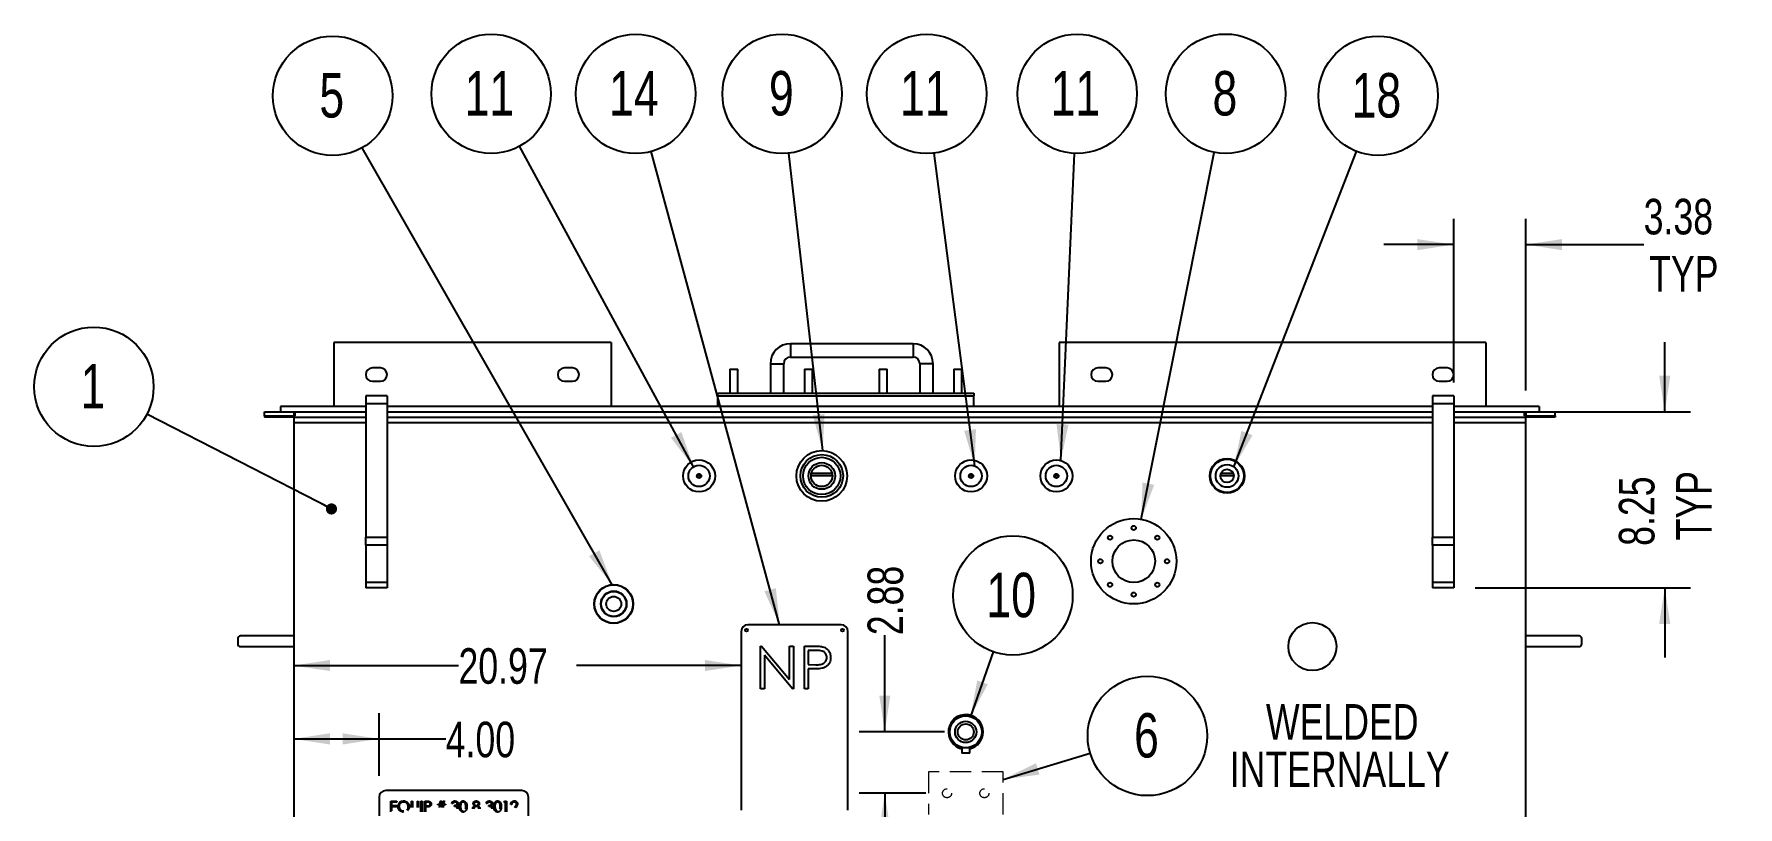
# Model space of a CAD drawing. Header units: inches. Extents: x 1 to 529, y 1 to 374.
# Drawn here: x 133 to 260.8, y 153.6 to 211.5 of the extents above; entities that cross this region are included whole.
import ezdxf

# ---------------------------------------------------------------- set-up
doc = ezdxf.new("R2010")
doc.units = ezdxf.units.IN
doc.header["$LTSCALE"] = 32
doc.header["$MEASUREMENT"] = 0
doc.linetypes.add('HIDDEN', pattern=[0.075, 0.05, -0.025])
doc.layers.add('FORMAT', color=7, linetype='Continuous')
doc.styles.add('SLDTEXTSTYLE0', font='TXT', dxfattribs={"width": 0.75})
doc.dimstyles.new('SLDDIMSTYLE0', dxfattribs={"dimtxt": 2.71875, "dimasz": 2.71875, "dimexe": 0, "dimexo": 0.0625, "dimgap": 0.679688, "dimtad": 0, "dimlfac": 0.625, "dimrnd": 1e-09, "dimzin": 4, "dimdsep": 46, "dimtxsty": 'SLDTEXTSTYLE0', "dimsah": 1, "dimcen": 0.09, "dimadec": 0, "dimazin": 1, "dimtfac": 1, "dimtofl": 0, "dimtmove": 0, "dimatfit": 3, "dimfxl": 0, "dimfrac": 2, "dimtolj": 1, "dimtzin": 12, "dimarcsym": 0})
doc.dimstyles.new('SLDDIMSTYLE1', dxfattribs={"dimtxt": 2.71875, "dimasz": 2.71875, "dimexe": 0, "dimexo": 0.0625, "dimgap": 0.679688, "dimtad": 0, "dimlfac": 0.625, "dimrnd": 1e-09, "dimzin": 12, "dimdsep": 46, "dimtxsty": 'SLDTEXTSTYLE0', "dimsah": 1, "dimcen": 0.09, "dimadec": 0, "dimazin": 3, "dimtfac": 1, "dimtofl": 0, "dimtmove": 0, "dimatfit": 3, "dimfxl": 0, "dimfrac": 2, "dimtolj": 1, "dimtzin": 12, "dimarcsym": 0})
doc.dimstyles.new('SLDDIMSTYLE3', dxfattribs={"dimtxt": 2.71875, "dimasz": 2.71875, "dimexe": 0, "dimexo": 0.0625, "dimgap": 0.679688, "dimtad": 0, "dimlfac": 0.625, "dimrnd": 1e-09, "dimzin": 12, "dimdsep": 46, "dimtxsty": 'SLDTEXTSTYLE0', "dimsah": 1, "dimcen": 0.09, "dimadec": 0, "dimazin": 3, "dimtfac": 1, "dimtmove": 0, "dimatfit": 0, "dimfxl": 0, "dimfrac": 2, "dimtolj": 1, "dimtzin": 12, "dimarcsym": 0})
doc.dimstyles.new('SLDDIMSTYLE5', dxfattribs={"dimtxt": 0.18, "dimasz": 2.71875, "dimexe": 0, "dimexo": 0.0625, "dimgap": 0, "dimtad": 0, "dimtih": 1, "dimtoh": 1, "dimdec": 0, "dimrnd": 1e-09, "dimzin": 0, "dimdsep": 46, "dimtxsty": 'Standard', "dimsah": 1, "dimcen": 0.09, "dimadec": 0, "dimazin": 0, "dimtfac": 2.71875, "dimtdec": 0, "dimtofl": 0, "dimtmove": 0, "dimatfit": 3, "dimfxl": 0, "dimfrac": 2, "dimtolj": 1, "dimtzin": 0, "dimarcsym": 0})
doc.dimstyles.new('SLDDIMSTYLE6', dxfattribs={"dimtxt": 0.18, "dimasz": 0.836538, "dimexe": 0, "dimexo": 0.0625, "dimgap": 0, "dimtad": 0, "dimtih": 1, "dimtoh": 1, "dimdec": 0, "dimrnd": 1e-09, "dimzin": 0, "dimdsep": 46, "dimtxsty": 'Standard', "dimblk1": 'DOT', "dimblk2": 'DOT', "dimsah": 1, "dimcen": 0.09, "dimadec": 0, "dimazin": 0, "dimtfac": 0.836538, "dimtdec": 0, "dimtofl": 0, "dimtmove": 0, "dimatfit": 3, "dimldrblk": 'DOT', "dimfxl": 0, "dimfrac": 2, "dimtolj": 1, "dimtzin": 0, "dimarcsym": 0})

# ---------------------------------------------------------------- blocks, each defined once
blk = doc.blocks.new('Drawing View39')
at = {"color": 7, "linetype": 'Continuous', "lineweight": 25}
for p, q in [((-9.5, 3.78), (-30.3, 3.78)), ((-30.3, 3.78), (-30.3, -1.02)), ((-9.5, 3.78), (-9.5, -1.02)), ((13.15, 3.7), (3.95, 3.7)), ((3.95, 3.7), (3.95, 2.7)), ((3.95, 2.7), (13.15, 2.7)), ((13.15, 3.7), (13.15, 2.7)), ((56.1, 3.78), (24.1, 3.78)), ((24.1, 3.78), (24.1, -1.02)), ((56.1, 3.78), (56.1, -1.02)), ((-26.8, 1.88), (-27.4, 1.88)), ((-12.4, 1.88), (-13, 1.88)), ((-0.6, 1.78), (-0.6, 0)), ((-0.6, 1.78), (0, 1.78)), ((0, 0), (0, 1.78)), ((2.45, 2.2), (2.45, 0)), ((2.45, 2.2), (3.45, 2.2)), ((3.45, 0), (3.45, 2.2)), ((5, 1.78), (5, 0)), ((5, 1.78), (5.6, 1.78)), ((5.6, 0), (5.6, 1.78)), ((10.6, 1.78), (10.6, 0)), ((10.6, 1.78), (11.2, 1.78)), ((11.2, 0), (11.2, 1.78)), ((13.65, 2.2), (13.65, 0)), ((14.65, 2.2), (13.65, 2.2)), ((14.65, 0), (14.65, 2.2)), ((16.2, 1.78), (16.2, 0)), ((16.2, 1.78), (16.8, 1.78)), ((16.8, 0), (16.8, 1.78)), ((27.6, 1.88), (27, 1.88)), ((53.2, 1.88), (52.6, 1.88)), ((-27.4, 0.88), (-26.8, 0.88)), ((-13, 0.88), (-12.4, 0.88)), ((-1.48, -0.22), (-1.48, 0)), ((-1.48, 0), (17.72, 0)), ((17.72, 0), (17.72, -0.22)), ((27, 0.88), (27.6, 0.88)), ((52.6, 0.88), (53.2, 0.88)), ((-27.9, -1.02), (-34.3, -1.02)), ((-34.3, -1.02), (-34.3, -1.42)), ((-26.3, -0.22), (-27.9, -0.22)), ((-27.9, -0.22), (-27.9, -0.82)), ((-26.3, -0.82), (-27.9, -0.82)), ((-27.9, -0.82), (-27.9, -10.82)), ((-26.3, -0.22), (-26.3, -0.82)), ((-26.3, -0.82), (-26.3, -10.82)), ((52.1, -1.02), (-26.3, -1.02)), ((-1.5, -0.22), (-1.48, -0.22)), ((-1.5, -1.02), (-1.5, -0.22)), ((-1.48, -0.22), (17.72, -0.22)), ((17.7, -1.02), (17.7, -0.22)), ((53.7, -0.22), (52.1, -0.22)), ((52.1, -0.22), (52.1, -0.82)), ((53.7, -0.82), (52.1, -0.82)), ((52.1, -0.82), (52.1, -10.82)), ((53.7, -0.22), (53.7, -0.82)), ((53.7, -0.82), (53.7, -10.82)), ((60.1, -1.02), (53.7, -1.02)), ((60.1, -1.02), (60.1, -1.42)), ((-35.5, -1.72), (-35.5, -1.42)), ((-35.5, -1.42), (-33.2, -1.42)), ((-35.5, -1.72), (-33.2, -1.72)), ((-35.5, -1.72), (-35.5, -1.82)), ((-33.3, -1.82), (-35.5, -1.82)), ((-33.3, -1.42), (-33.3, -1.82)), ((-33.3, -1.42), (-27.9, -1.42)), ((-33.3, -1.82), (-27.9, -1.82)), ((-33.3, -1.82), (-33.3, -2.22)), ((-33.3, -2.22), (-33.3, -106.22)), ((-33.3, -2.22), (-27.9, -2.22)), ((-33.2, -1.72), (-33.2, -1.42)), ((-26.3, -1.42), (52.1, -1.42)), ((-26.3, -1.82), (52.1, -1.82)), ((-26.3, -2.22), (52.1, -2.22)), ((53.7, -1.42), (59.1, -1.42)), ((53.7, -1.82), (59.1, -1.82)), ((53.7, -2.22), (59.1, -2.22)), ((59, -1.72), (59, -1.42)), ((59, -1.42), (61.3, -1.42)), ((59, -1.72), (61.3, -1.72)), ((59.1, -1.42), (59.1, -1.82)), ((61.3, -1.82), (59.1, -1.82)), ((59.1, -2.22), (59.1, -1.82)), ((59.1, -106.22), (59.1, -2.22)), ((61.3, -1.72), (61.3, -1.42)), ((61.3, -1.72), (61.3, -1.82)), ((-2.74, -6.22), (-3.06, -6.22)), ((7.1, -6.22), (5.5, -6.22)), ((5.53, -6.02), (7.07, -6.02)), ((17.66, -6.22), (17.34, -6.22)), ((24.06, -6.22), (23.74, -6.22)), ((37.2, -6.22), (36.2, -6.22)), ((36.24, -6.02), (37.16, -6.02)), ((-27.9, -10.82), (-26.3, -10.82)), ((-27.9, -11.42), (-27.9, -10.82)), ((-26.3, -11.42), (-27.9, -11.42)), ((-27.9, -11.42), (-27.9, -14.22)), ((-26.3, -10.82), (-26.3, -11.42)), ((-26.3, -11.42), (-26.3, -14.22)), ((52.1, -10.82), (53.7, -10.82)), ((52.1, -11.42), (52.1, -10.82)), ((53.7, -11.42), (52.1, -11.42)), ((52.1, -11.42), (52.1, -14.22)), ((53.7, -10.82), (53.7, -11.42)), ((53.7, -11.42), (53.7, -14.22)), ((-26.3, -14.22), (-27.9, -14.22)), ((-27.9, -14.22), (-27.9, -14.62)), ((-26.3, -14.62), (-27.9, -14.62)), ((-26.3, -14.22), (-26.3, -14.62)), ((53.7, -14.22), (52.1, -14.22)), ((52.1, -14.22), (52.1, -14.62)), ((53.7, -14.62), (52.1, -14.62)), ((53.7, -14.22), (53.7, -14.62)), ((0.26, -17.88), (0.26, -31.28)), ((7.76, -17.38), (0.76, -17.38)), ((8.26, -31.28), (8.26, -17.88)), ((-37.5, -18.42), (-37.5, -18.82)), ((-33.3, -18.22), (-37.3, -18.22)), ((-37.3, -19.02), (-33.3, -19.02)), ((1.72, -22.18), (1.72, -18.98)), ((1.72, -18.98), (1.78, -18.98)), ((1.78, -18.98), (3.89, -21.5)), ((3.89, -18.98), (4.18, -18.98)), ((3.89, -21.5), (3.89, -18.98)), ((4.18, -18.98), (4.18, -22.18)), ((5, -22.18), (5, -18.98)), ((5, -18.98), (5.63, -18.98)), ((63.1, -18.22), (59.1, -18.22)), ((59.1, -19.02), (63.1, -19.02)), ((63.3, -18.82), (63.3, -18.42)), ((4.11, -22.18), (2, -19.67)), ((2, -19.67), (2, -22.18)), ((5.87, -19.31), (5.29, -19.31)), ((5.29, -19.31), (5.29, -20.37)), ((5.29, -20.37), (5.85, -20.38)), ((5.51, -20.7), (5.29, -20.7)), ((5.29, -20.7), (5.29, -22.18)), ((2, -22.18), (1.72, -22.18)), ((4.18, -22.18), (4.11, -22.18)), ((5.29, -22.18), (5, -22.18)), ((16.8, -26.62), (16.8, -27.02)), ((17.1, -26.62), (16.8, -26.62)), ((17.4, -26.62), (17.1, -26.62)), ((17.4, -27.02), (17.4, -26.62)), ((17.1, -27.02), (16.8, -27.02)), ((17.4, -27.02), (17.1, -27.02)), ((-26.9, -30.32), (-26.9, -31.72)), ((-16.2, -29.82), (-26.4, -29.82)), ((-26.03, -31.42), (-26.03, -30.62)), ((-26.03, -30.62), (-25.58, -30.62)), ((-25.58, -30.62), (-25.58, -30.7)), ((-24.47, -30.62), (-24.4, -30.62)), ((-24.47, -31.1), (-24.47, -30.62)), ((-24.4, -30.62), (-24.4, -31.09)), ((-24.03, -30.62), (-23.96, -30.62)), ((-24.03, -31.09), (-24.03, -30.62)), ((-23.96, -30.62), (-23.96, -31.1)), ((-23.76, -31.42), (-23.76, -30.62)), ((-23.76, -30.62), (-23.68, -30.62)), ((-23.68, -30.62), (-23.68, -31.42)), ((-23.48, -30.62), (-23.32, -30.62)), ((-23.48, -31.42), (-23.48, -30.62)), ((-22.34, -30.85), (-22.3, -30.59)), ((-22.3, -30.59), (-22.24, -30.59)), ((-22.24, -30.59), (-22.28, -30.85)), ((-22.11, -30.85), (-22.07, -30.59)), ((-22.07, -30.59), (-22.01, -30.59)), ((-22.01, -30.59), (-22.05, -30.85)), ((-17.54, -30.7), (-17.49, -30.62)), ((-17.49, -30.62), (-17.35, -30.62)), ((-17.35, -30.62), (-17.35, -31.42)), ((-15.7, -31.72), (-15.7, -30.32)), ((-25.96, -30.7), (-25.96, -30.94)), ((-25.58, -30.7), (-25.96, -30.7)), ((-25.96, -30.94), (-25.58, -30.94)), ((-25.58, -31.03), (-25.96, -31.03)), ((-25.96, -31.03), (-25.96, -31.33)), ((-25.58, -30.94), (-25.58, -31.03)), ((-23.26, -30.7), (-23.41, -30.7)), ((-23.41, -30.7), (-23.41, -30.96)), ((-23.41, -30.96), (-23.27, -30.97)), ((-23.41, -31.05), (-23.41, -31.42)), ((-23.35, -31.05), (-23.41, -31.05)), ((-22.49, -30.9), (-22.49, -30.85)), ((-22.49, -30.85), (-22.34, -30.85)), ((-22.35, -30.9), (-22.49, -30.9)), ((-22.37, -31.09), (-22.35, -30.9)), ((-22.28, -30.9), (-22.31, -31.09)), ((-22.28, -30.85), (-22.11, -30.85)), ((-22.12, -30.9), (-22.28, -30.9)), ((-22.15, -31.09), (-22.12, -30.9)), ((-22.06, -30.9), (-22.09, -31.09)), ((-21.92, -30.9), (-22.06, -30.9)), ((-22.05, -30.85), (-21.92, -30.85)), ((-21.92, -30.85), (-21.92, -30.9)), ((-21.38, -30.8), (-21.45, -30.8)), ((-21.25, -31.02), (-21.25, -30.93)), ((-18.79, -30.8), (-18.86, -30.8)), ((-18.67, -31.02), (-18.67, -30.93)), ((-17.42, -30.7), (-17.54, -30.7)), ((-17.42, -31.42), (-17.42, -30.7)), ((-16.95, -30.86), (-17.02, -30.86))]:
    blk.add_line(p, q, dxfattribs=at)
at = {"color": 7, "linetype": 'HIDDEN', "lineweight": 18}
for p, q in [((19.9, -28.42), (14.3, -28.42)), ((14.3, -28.42), (14.3, -31.62)), ((19.9, -28.42), (14.3, -28.42)), ((14.3, -28.42), (14.3, -31.62)), ((19.9, -31.62), (19.9, -28.42)), ((19.9, -31.62), (19.9, -28.42))]:
    blk.add_line(p, q, dxfattribs=at)
at = {"color": 7, "linetype": 'Continuous', "lineweight": 25}
for centre, radius in [((-2.9, -6.22), 1.2), ((6.3, -6.22), 1.9), ((6.3, -6.22), 1.6), ((6.3, -6.22), 1.4), ((17.5, -6.22), 1.2), ((23.9, -6.22), 1.2), ((36.7, -6.22), 1.3), ((36.7, -6.22), 1.25), ((-2.9, -6.22), 0.8), ((-2.9, -6.22), 0.161), ((6.3, -6.22), 1), ((6.3, -6.22), 0.8), ((17.5, -6.22), 0.8), ((17.5, -6.22), 0.161), ((23.9, -6.22), 0.8), ((23.9, -6.22), 0.161), ((36.7, -6.22), 0.85), ((36.7, -6.22), 0.5), ((29.7, -12.62), 3.2), ((29.7, -10.12), 0.161), ((27.93, -10.85), 0.161), ((29.7, -12.62), 1.6), ((31.47, -10.85), 0.161), ((27.2, -12.62), 0.161), ((32.2, -12.62), 0.161), ((-9.3, -15.82), 1.46), ((-9.3, -15.82), 1.44), ((-9.3, -15.82), 0.969), ((-9.3, -15.82), 0.94), ((-9.3, -15.82), 0.56), ((27.93, -14.38), 0.161), ((29.7, -15.12), 0.161), ((31.47, -14.38), 0.161), ((0.66, -17.78), 0.1), ((7.86, -17.78), 0.1), ((43.1, -19.02), 1.8), ((17.1, -25.42), 1.2), ((17.1, -25.42), 0.8), ((17.1, -25.42), 0.6)]:
    blk.add_circle(centre, radius, dxfattribs=at)
at = {"color": 7, "linetype": 'HIDDEN', "lineweight": 18}
for centre in [(15.7, -30.02), (15.7, -30.02), (18.5, -30.02), (18.5, -30.02)]:
    blk.add_circle(centre, 0.338, dxfattribs=at)
at = {"color": 7, "linetype": 'Continuous', "lineweight": 25}
for centre, radius, start, end in [((3.95, 2.2), 1.5, 90, 180), ((3.95, 2.2), 0.5, 90, 180), ((13.15, 2.2), 1.5, 0, 90), ((13.15, 2.2), 0.5, 0, 90), ((-27.4, 1.38), 0.5, 90, 270), ((-26.8, 1.38), 0.5, 270, 90), ((-13, 1.38), 0.5, 90, 270), ((-12.4, 1.38), 0.5, 270, 90), ((27, 1.38), 0.5, 90, 270), ((27.6, 1.38), 0.5, 270, 90), ((52.6, 1.38), 0.5, 90, 270), ((53.2, 1.38), 0.5, 270, 90), ((0.76, -17.88), 0.5, 90, 180), ((7.76, -17.88), 0.5, 0, 90), ((-37.3, -18.42), 0.2, 90, 180), ((-37.3, -18.82), 0.2, 180, 270), ((63.1, -18.42), 0.2, 0, 90), ((63.1, -18.82), 0.2, 270, 0), ((17.1, -25.42), 1.3, 0, 256.6993), ((17.1, -25.42), 1.3, 283.3007, 0), ((-26.4, -30.32), 0.5, 90, 180), ((-16.2, -30.32), 0.5, 0, 90)]:
    blk.add_arc(centre, radius, start, end, dxfattribs=at)
for points, knots in [([(5.63, -18.98), (5.76, -18.98), (5.95, -18.98), (6.2, -19), (6.3, -19.02), (6.35, -19.03)], [0, 0, 0, 0, 0.560076, 0.780105, 1, 1, 1, 1]), ([(6.35, -19.03), (6.42, -19.05), (6.55, -19.09), (6.72, -19.21), (6.86, -19.38), (6.95, -19.59), (6.96, -19.76), (6.97, -19.84)], [0, 0, 0, 0, 0.186763, 0.373446, 0.560181, 0.779909, 1, 1, 1, 1]), ([(5.85, -20.38), (5.91, -20.38), (6.03, -20.38), (6.22, -20.36), (6.39, -20.31), (6.52, -20.22), (6.61, -20.11), (6.67, -19.98), (6.68, -19.89), (6.68, -19.84)], [0, 0, 0, 0, 0.166925, 0.333806, 0.500185, 0.625077, 0.750072, 0.875017, 1, 1, 1, 1]), ([(6.68, -19.84), (6.68, -19.79), (6.67, -19.7), (6.61, -19.57), (6.53, -19.46), (6.4, -19.37), (6.24, -19.33), (6.05, -19.31), (5.93, -19.31), (5.87, -19.31)], [0, 0, 0, 0, 0.124973, 0.24991, 0.374915, 0.499814, 0.666188, 0.833071, 1, 1, 1, 1]), ([(6.97, -19.84), (6.96, -19.91), (6.96, -20.05), (6.89, -20.25), (6.76, -20.43), (6.57, -20.58), (6.41, -20.62), (6.33, -20.65)], [0, 0, 0, 0, 0.18692, 0.373598, 0.560185, 0.779889, 1, 1, 1, 1]), ([(6.33, -20.65), (6.25, -20.66), (6.1, -20.69), (5.83, -20.7), (5.63, -20.7), (5.51, -20.7)], [0, 0, 0, 0, 0.279862, 0.559919, 1, 1, 1, 1]), ([(-25.48, -31.02), (-25.47, -30.96), (-25.46, -30.83), (-25.35, -30.69), (-25.21, -30.61), (-25.11, -30.6), (-25.06, -30.59)], [0, 0, 0, 0, 0.279683, 0.559262, 0.779599, 1, 1, 1, 1]), ([(-25.06, -30.59), (-25.02, -30.6), (-24.94, -30.6), (-24.82, -30.66), (-24.72, -30.75), (-24.65, -30.87), (-24.64, -30.97), (-24.64, -31.02)], [0, 0, 0, 0, 0.1868624, 0.3735295, 0.5603806, 0.780078, 1, 1, 1, 1]), ([(-23.32, -30.62), (-23.29, -30.62), (-23.23, -30.61), (-23.17, -30.62), (-23.14, -30.63)], [0, 0, 0, 0, 0.560314, 1, 1, 1, 1]), ([(-23.14, -30.63), (-23.12, -30.64), (-23.07, -30.65), (-23.02, -30.71), (-22.99, -30.77), (-22.99, -30.81), (-22.99, -30.83)], [0, 0, 0, 0, 0.279705, 0.559381, 0.779509, 1, 1, 1, 1]), ([(-21.45, -30.8), (-21.44, -30.77), (-21.42, -30.71), (-21.36, -30.64), (-21.29, -30.6), (-21.24, -30.6), (-21.21, -30.59)], [0, 0, 0, 0, 0.280288, 0.55968, 0.779747, 1, 1, 1, 1]), ([(-21.21, -30.59), (-21.18, -30.6), (-21.11, -30.61), (-21.04, -30.66), (-20.99, -30.73), (-20.98, -30.78), (-20.98, -30.8)], [0, 0, 0, 0, 0.280085, 0.5598683, 0.7800992, 1, 1, 1, 1]), ([(-20.86, -31.02), (-20.86, -30.97), (-20.86, -30.88), (-20.83, -30.76), (-20.78, -30.68), (-20.73, -30.63), (-20.67, -30.6), (-20.62, -30.6), (-20.6, -30.59)], [0, 0, 0, 0, 0.250526, 0.500164, 0.625273, 0.750198, 0.875111, 1, 1, 1, 1]), ([(-20.6, -30.59), (-20.57, -30.6), (-20.53, -30.6), (-20.44, -30.64), (-20.36, -30.74), (-20.32, -30.87), (-20.32, -30.97), (-20.32, -31.02)], [0, 0, 0, 0, 0.125169, 0.250336, 0.498865, 0.749016, 1, 1, 1, 1]), ([(-19.84, -30.8), (-19.83, -30.77), (-19.82, -30.7), (-19.76, -30.64), (-19.68, -30.6), (-19.63, -30.6), (-19.6, -30.59)], [0, 0, 0, 0, 0.278806, 0.558457, 0.77916, 1, 1, 1, 1]), ([(-19.6, -30.59), (-19.57, -30.6), (-19.51, -30.61), (-19.43, -30.66), (-19.39, -30.73), (-19.38, -30.78), (-19.38, -30.8)], [0, 0, 0, 0, 0.279929, 0.559623, 0.779946, 1, 1, 1, 1]), ([(-18.86, -30.8), (-18.85, -30.77), (-18.84, -30.71), (-18.78, -30.64), (-18.7, -30.6), (-18.65, -30.6), (-18.63, -30.59)], [0, 0, 0, 0, 0.280288, 0.55968, 0.779747, 1, 1, 1, 1]), ([(-18.63, -30.59), (-18.59, -30.6), (-18.53, -30.61), (-18.45, -30.66), (-18.4, -30.73), (-18.4, -30.78), (-18.39, -30.8)], [0, 0, 0, 0, 0.280085, 0.559868, 0.780099, 1, 1, 1, 1]), ([(-18.28, -31.02), (-18.28, -30.97), (-18.28, -30.88), (-18.25, -30.76), (-18.2, -30.68), (-18.15, -30.63), (-18.08, -30.6), (-18.04, -30.6), (-18.01, -30.59)], [0, 0, 0, 0, 0.250526, 0.500164, 0.625273, 0.750198, 0.875111, 1, 1, 1, 1]), ([(-18.01, -30.59), (-17.99, -30.6), (-17.94, -30.6), (-17.86, -30.64), (-17.78, -30.74), (-17.74, -30.87), (-17.74, -30.97), (-17.74, -31.02)], [0, 0, 0, 0, 0.125169, 0.250336, 0.498865, 0.749016, 1, 1, 1, 1]), ([(-17.02, -30.86), (-17.01, -30.82), (-17, -30.74), (-16.94, -30.66), (-16.85, -30.6), (-16.79, -30.6), (-16.76, -30.59)], [0, 0, 0, 0, 0.280029, 0.559515, 0.779668, 1, 1, 1, 1]), ([(-16.76, -30.59), (-16.72, -30.6), (-16.65, -30.6), (-16.57, -30.67), (-16.52, -30.75), (-16.52, -30.8), (-16.52, -30.83)], [0, 0, 0, 0, 0.27989, 0.559224, 0.779582, 1, 1, 1, 1]), ([(-25.06, -31.44), (-25.1, -31.43), (-25.18, -31.43), (-25.29, -31.37), (-25.39, -31.29), (-25.47, -31.16), (-25.48, -31.07), (-25.48, -31.02)], [0, 0, 0, 0, 0.186881, 0.373574, 0.560438, 0.780167, 1, 1, 1, 1]), ([(-25.06, -30.68), (-25.11, -30.68), (-25.21, -30.7), (-25.33, -30.78), (-25.4, -30.9), (-25.4, -30.98), (-25.41, -31.02)], [0, 0, 0, 0, 0.279706, 0.559353, 0.779638, 1, 1, 1, 1]), ([(-25.41, -31.02), (-25.4, -31.07), (-25.39, -31.17), (-25.29, -31.28), (-25.17, -31.34), (-25.09, -31.35), (-25.05, -31.35)], [0, 0, 0, 0, 0.279311, 0.558981, 0.779421, 1, 1, 1, 1]), ([(-24.71, -31.01), (-24.72, -30.96), (-24.73, -30.86), (-24.83, -30.75), (-24.94, -30.69), (-25.02, -30.68), (-25.06, -30.68)], [0, 0, 0, 0, 0.279456, 0.558872, 0.779514, 1, 1, 1, 1]), ([(-24.82, -31.27), (-24.78, -31.23), (-24.72, -31.15), (-24.71, -31.06), (-24.71, -31.01)], [0, 0, 0, 0, 0.559301, 1, 1, 1, 1]), ([(-24.64, -31.02), (-24.64, -31.05), (-24.64, -31.11), (-24.68, -31.22), (-24.74, -31.29), (-24.77, -31.33)], [0, 0, 0, 0, 0.28046, 0.56072, 1, 1, 1, 1]), ([(-23.15, -31.03), (-23.18, -31.04), (-23.25, -31.05), (-23.32, -31.05), (-23.35, -31.05)], [0, 0, 0, 0, 0.559694, 1, 1, 1, 1]), ([(-23.27, -30.97), (-23.24, -30.97), (-23.2, -30.96), (-23.14, -30.95), (-23.1, -30.93), (-23.07, -30.89), (-23.06, -30.85), (-23.06, -30.83)], [0, 0, 0, 0, 0.251135, 0.50104, 0.626338, 0.751739, 1, 1, 1, 1]), ([(-23.06, -30.83), (-23.06, -30.81), (-23.07, -30.77), (-23.1, -30.74), (-23.13, -30.71), (-23.19, -30.7), (-23.24, -30.7), (-23.26, -30.7)], [0, 0, 0, 0, 0.248297, 0.373717, 0.499032, 0.74887, 1, 1, 1, 1]), ([(-22.99, -30.83), (-22.99, -30.86), (-22.99, -30.91), (-23.03, -30.97), (-23.09, -31.01), (-23.13, -31.03), (-23.15, -31.03)], [0, 0, 0, 0, 0.280099, 0.559324, 0.779458, 1, 1, 1, 1]), ([(-21.21, -30.68), (-21.23, -30.68), (-21.27, -30.68), (-21.34, -30.72), (-21.36, -30.77), (-21.38, -30.8)], [0, 0, 0, 0, 0.280636, 0.560364, 1, 1, 1, 1]), ([(-21.25, -30.93), (-21.21, -30.93), (-21.14, -30.92), (-21.07, -30.88), (-21.05, -30.84), (-21.05, -30.81), (-21.05, -30.8)], [0, 0, 0, 0, 0.499418, 0.749016, 0.874544, 1, 1, 1, 1]), ([(-21.01, -31.18), (-21.01, -31.17), (-21.01, -31.14), (-21.04, -31.09), (-21.09, -31.04), (-21.17, -31.02), (-21.23, -31.02), (-21.25, -31.02)], [0, 0, 0, 0, 0.12524, 0.250497, 0.499222, 0.749034, 1, 1, 1, 1]), ([(-21.05, -30.8), (-21.05, -30.78), (-21.06, -30.74), (-21.12, -30.69), (-21.18, -30.68), (-21.21, -30.68)], [0, 0, 0, 0, 0.278859, 0.560074, 1, 1, 1, 1]), ([(-20.98, -30.8), (-20.98, -30.82), (-20.98, -30.86), (-21.01, -30.92), (-21.05, -30.95), (-21.07, -30.97)], [0, 0, 0, 0, 0.280508, 0.560792, 1, 1, 1, 1]), ([(-21.07, -30.97), (-21.05, -30.98), (-21.02, -30.99), (-20.99, -31.02), (-20.98, -31.04)], [0, 0, 0, 0, 0.5597945, 1, 1, 1, 1]), ([(-20.98, -31.04), (-20.97, -31.06), (-20.94, -31.1), (-20.94, -31.15), (-20.94, -31.18)], [0, 0, 0, 0, 0.559419, 1, 1, 1, 1]), ([(-20.6, -31.44), (-20.62, -31.43), (-20.67, -31.43), (-20.73, -31.4), (-20.78, -31.35), (-20.83, -31.27), (-20.86, -31.16), (-20.86, -31.06), (-20.86, -31.02)], [0, 0, 0, 0, 0.124913, 0.249814, 0.374728, 0.499853, 0.749484, 1, 1, 1, 1]), ([(-20.59, -30.68), (-20.61, -30.68), (-20.65, -30.68), (-20.7, -30.71), (-20.74, -30.75), (-20.77, -30.81), (-20.79, -30.91), (-20.79, -30.98), (-20.79, -31.02)], [0, 0, 0, 0, 0.124874, 0.249889, 0.374726, 0.499789, 0.7495, 1, 1, 1, 1]), ([(-20.79, -31.02), (-20.79, -31.05), (-20.79, -31.12), (-20.77, -31.23), (-20.71, -31.31), (-20.65, -31.35), (-20.61, -31.35), (-20.59, -31.35)], [0, 0, 0, 0, 0.251085, 0.501371, 0.749628, 0.874877, 1, 1, 1, 1]), ([(-20.32, -31.02), (-20.32, -31.06), (-20.32, -31.16), (-20.36, -31.29), (-20.44, -31.39), (-20.53, -31.43), (-20.57, -31.43), (-20.6, -31.44)], [0, 0, 0, 0, 0.251002, 0.501138, 0.749612, 0.874807, 1, 1, 1, 1]), ([(-20.39, -31.02), (-20.39, -30.98), (-20.4, -30.91), (-20.42, -30.8), (-20.47, -30.72), (-20.54, -30.68), (-20.58, -30.68), (-20.59, -30.68)], [0, 0, 0, 0, 0.250921, 0.501308, 0.749642, 0.874909, 1, 1, 1, 1]), ([(-20.42, -31.22), (-20.41, -31.18), (-20.39, -31.11), (-20.39, -31.05), (-20.39, -31.02)], [0, 0, 0, 0, 0.559599, 1, 1, 1, 1]), ([(-19.88, -31.19), (-19.88, -31.16), (-19.87, -31.11), (-19.82, -31.03), (-19.76, -30.99), (-19.72, -30.97)], [0, 0, 0, 0, 0.279987, 0.559901, 1, 1, 1, 1]), ([(-19.72, -30.97), (-19.76, -30.95), (-19.8, -30.91), (-19.83, -30.85), (-19.84, -30.82), (-19.84, -30.8)], [0, 0, 0, 0, 0.557752, 0.778932, 1, 1, 1, 1]), ([(-19.6, -31.02), (-19.63, -31.02), (-19.69, -31.02), (-19.75, -31.07), (-19.8, -31.13), (-19.8, -31.17), (-19.81, -31.19)], [0, 0, 0, 0, 0.2802829, 0.5601377, 0.7802983, 1, 1, 1, 1]), ([(-19.61, -30.68), (-19.63, -30.68), (-19.67, -30.68), (-19.72, -30.71), (-19.76, -30.75), (-19.76, -30.78), (-19.77, -30.8)], [0, 0, 0, 0, 0.280651, 0.560566, 0.78062, 1, 1, 1, 1]), ([(-19.77, -30.8), (-19.76, -30.82), (-19.75, -30.86), (-19.71, -30.91), (-19.66, -30.93), (-19.62, -30.93), (-19.61, -30.93)], [0, 0, 0, 0, 0.277721, 0.558224, 0.779072, 1, 1, 1, 1]), ([(-19.45, -30.8), (-19.45, -30.78), (-19.46, -30.74), (-19.52, -30.68), (-19.57, -30.68), (-19.61, -30.68)], [0, 0, 0, 0, 0.278971, 0.559919, 1, 1, 1, 1]), ([(-19.61, -30.93), (-19.58, -30.93), (-19.54, -30.93), (-19.49, -30.89), (-19.46, -30.85), (-19.45, -30.82), (-19.45, -30.8)], [0, 0, 0, 0, 0.280237, 0.560145, 0.780435, 1, 1, 1, 1]), ([(-19.41, -31.18), (-19.41, -31.16), (-19.42, -31.1), (-19.48, -31.05), (-19.54, -31.02), (-19.58, -31.02), (-19.6, -31.02)], [0, 0, 0, 0, 0.278303, 0.558509, 0.779146, 1, 1, 1, 1]), ([(-19.38, -30.8), (-19.38, -30.82), (-19.38, -30.86), (-19.42, -30.93), (-19.46, -30.95), (-19.49, -30.97)], [0, 0, 0, 0, 0.280159, 0.560243, 1, 1, 1, 1]), ([(-19.49, -30.97), (-19.47, -30.98), (-19.42, -31.01), (-19.37, -31.06), (-19.34, -31.12), (-19.34, -31.16), (-19.34, -31.18)], [0, 0, 0, 0, 0.280494, 0.56019, 0.780048, 1, 1, 1, 1]), ([(-18.63, -30.68), (-18.65, -30.68), (-18.69, -30.68), (-18.75, -30.72), (-18.78, -30.77), (-18.79, -30.8)], [0, 0, 0, 0, 0.280636, 0.560364, 1, 1, 1, 1]), ([(-18.67, -30.93), (-18.62, -30.93), (-18.56, -30.92), (-18.49, -30.88), (-18.47, -30.84), (-18.47, -30.81), (-18.46, -30.8)], [0, 0, 0, 0, 0.499418, 0.749016, 0.874544, 1, 1, 1, 1]), ([(-18.42, -31.18), (-18.42, -31.17), (-18.43, -31.14), (-18.45, -31.09), (-18.5, -31.04), (-18.59, -31.02), (-18.64, -31.02), (-18.67, -31.02)], [0, 0, 0, 0, 0.12524, 0.250497, 0.499222, 0.749034, 1, 1, 1, 1]), ([(-18.46, -30.8), (-18.47, -30.78), (-18.48, -30.74), (-18.54, -30.69), (-18.59, -30.68), (-18.63, -30.68)], [0, 0, 0, 0, 0.278859, 0.560074, 1, 1, 1, 1]), ([(-18.39, -30.8), (-18.39, -30.82), (-18.4, -30.86), (-18.43, -30.92), (-18.46, -30.95), (-18.49, -30.97)], [0, 0, 0, 0, 0.280508, 0.560792, 1, 1, 1, 1]), ([(-18.49, -30.97), (-18.47, -30.98), (-18.43, -30.99), (-18.41, -31.02), (-18.4, -31.04)], [0, 0, 0, 0, 0.5597945, 1, 1, 1, 1]), ([(-18.4, -31.04), (-18.38, -31.06), (-18.36, -31.1), (-18.35, -31.15), (-18.35, -31.18)], [0, 0, 0, 0, 0.5594191, 1, 1, 1, 1]), ([(-18.01, -31.44), (-18.04, -31.43), (-18.08, -31.43), (-18.15, -31.4), (-18.2, -31.35), (-18.25, -31.27), (-18.28, -31.16), (-18.28, -31.06), (-18.28, -31.02)], [0, 0, 0, 0, 0.124913, 0.249814, 0.374728, 0.499853, 0.749484, 1, 1, 1, 1]), ([(-18.01, -30.68), (-18.03, -30.68), (-18.06, -30.68), (-18.11, -30.71), (-18.15, -30.75), (-18.19, -30.81), (-18.21, -30.91), (-18.21, -30.98), (-18.21, -31.02)], [0, 0, 0, 0, 0.124874, 0.249889, 0.374726, 0.499789, 0.7495, 1, 1, 1, 1]), ([(-18.21, -31.02), (-18.21, -31.05), (-18.21, -31.12), (-18.18, -31.23), (-18.13, -31.31), (-18.06, -31.35), (-18.03, -31.35), (-18.01, -31.35)], [0, 0, 0, 0, 0.251085, 0.501371, 0.749628, 0.874877, 1, 1, 1, 1]), ([(-17.81, -31.02), (-17.81, -30.98), (-17.81, -30.91), (-17.84, -30.8), (-17.89, -30.72), (-17.95, -30.68), (-17.99, -30.68), (-18.01, -30.68)], [0, 0, 0, 0, 0.250921, 0.501308, 0.749642, 0.874909, 1, 1, 1, 1]), ([(-17.74, -31.02), (-17.74, -31.06), (-17.74, -31.16), (-17.78, -31.29), (-17.86, -31.39), (-17.94, -31.43), (-17.99, -31.43), (-18.01, -31.44)], [0, 0, 0, 0, 0.251002, 0.501138, 0.749612, 0.874807, 1, 1, 1, 1]), ([(-17.84, -31.22), (-17.83, -31.18), (-17.81, -31.11), (-17.81, -31.05), (-17.81, -31.02)], [0, 0, 0, 0, 0.559599, 1, 1, 1, 1]), ([(-16.76, -30.68), (-16.79, -30.68), (-16.84, -30.69), (-16.9, -30.73), (-16.94, -30.8), (-16.94, -30.84), (-16.95, -30.86)], [0, 0, 0, 0, 0.279699, 0.558847, 0.779176, 1, 1, 1, 1]), ([(-16.59, -30.84), (-16.59, -30.81), (-16.6, -30.76), (-16.65, -30.71), (-16.7, -30.68), (-16.74, -30.68), (-16.76, -30.68)], [0, 0, 0, 0, 0.279126, 0.558978, 0.77935, 1, 1, 1, 1]), ([(-16.74, -31.08), (-16.7, -31.04), (-16.65, -30.99), (-16.59, -30.9), (-16.59, -30.86), (-16.59, -30.84)], [0, 0, 0, 0, 0.560717, 0.780532, 1, 1, 1, 1]), ([(-16.52, -30.83), (-16.52, -30.86), (-16.53, -30.93), (-16.59, -31.02), (-16.64, -31.08), (-16.68, -31.12)], [0, 0, 0, 0, 0.279297, 0.559169, 1, 1, 1, 1])]:
    blk.add_open_spline(points, degree=3, knots=knots, dxfattribs=at)
blk = doc.blocks.new('_D_4')
at = {"layer": 'FORMAT'}
for p, q in [((239.49, 185.41), (239.49, 197.68)), ((244.89, 184.81), (244.89, 197.68)), ((239.49, 195.76), (234.26, 195.76)), ((244.89, 195.76), (253.74, 195.76))]:
    blk.add_line(p, q, dxfattribs=at)
for points in [[(239.49, 195.76), (236.77, 196.17), (236.77, 195.34)], [(244.89, 195.76), (247.61, 195.34), (247.61, 196.17)]]:
    blk.add_solid(points, dxfattribs=at)
at = {"layer": 'FORMAT', "char_height": 2.667, "attachment_point": 1, "style": 'SLDTEXTSTYLE0'}
for s, insert in [('3.38', (253.74, 199.19)), ('TYP', (254.15, 194.9))]:
    blk.add_mtext(s, dxfattribs=dict(at, insert=insert))
blk = doc.blocks.new('_D_5')
at = {"layer": 'FORMAT'}
for p, q in [((255.32, 183.21), (255.32, 188.44)), ((246.49, 183.21), (257.24, 183.21)), ((241.09, 170.01), (257.24, 170.01)), ((255.32, 170.01), (255.32, 164.78))]:
    blk.add_line(p, q, dxfattribs=at)
for points in [[(255.32, 183.21), (255.74, 185.93), (254.9, 185.93)], [(255.32, 170.01), (254.9, 167.29), (255.74, 167.29)]]:
    blk.add_solid(points, dxfattribs=at)
at = {"layer": 'FORMAT', "char_height": 2.667, "attachment_point": 1, "rotation": 90, "style": 'SLDTEXTSTYLE0'}
for s, insert in [('8.25', (251.88, 173.16)), ('TYP', (256.17, 173.57))]:
    blk.add_mtext(s, dxfattribs=dict(at, insert=insert))
blk = doc.blocks.new('_D_13')
at = {"layer": 'FORMAT'}
for p, q in [((152.49, 164.18), (164.85, 164.18)), ((186.05, 164.18), (173.69, 164.18))]:
    blk.add_line(p, q, dxfattribs=at)
for points in [[(152.49, 164.18), (155.21, 163.77), (155.21, 164.6)], [(186.05, 164.18), (183.33, 164.6), (183.33, 163.77)]]:
    blk.add_solid(points, dxfattribs=at)
at = {"layer": 'FORMAT', "insert": (164.85, 165.48), "char_height": 2.667, "attachment_point": 1, "style": 'SLDTEXTSTYLE0'}
blk.add_mtext('20.97', dxfattribs=at)
blk = doc.blocks.new('_D_14')
at = {"layer": 'FORMAT'}
for p, q in [((158.89, 155.91), (158.89, 160.6)), ((152.49, 158.68), (158.89, 158.68)), ((158.89, 158.68), (163.89, 158.68))]:
    blk.add_line(p, q, dxfattribs=at)
for points in [[(152.49, 158.68), (155.21, 158.26), (155.21, 159.1)], [(158.89, 158.68), (156.17, 159.1), (156.17, 158.26)]]:
    blk.add_solid(points, dxfattribs=at)
at = {"layer": 'FORMAT', "insert": (163.89, 159.97), "char_height": 2.667, "attachment_point": 1, "style": 'SLDTEXTSTYLE0'}
blk.add_mtext('4.00', dxfattribs=at)
blk = doc.blocks.new('_D_15')
at = {"layer": 'FORMAT'}
for p, q in [((196.82, 159.21), (196.82, 166.46)), ((201.29, 159.21), (194.9, 159.21)), ((199.89, 154.61), (194.9, 154.61)), ((196.82, 154.61), (196.82, 149.38))]:
    blk.add_line(p, q, dxfattribs=at)
for points in [[(196.82, 159.21), (197.24, 161.93), (196.41, 161.93)], [(196.82, 154.61), (196.41, 151.89), (197.24, 151.89)]]:
    blk.add_solid(points, dxfattribs=at)
at = {"layer": 'FORMAT', "insert": (195.53, 166.46), "char_height": 2.667, "attachment_point": 1, "rotation": 90, "style": 'SLDTEXTSTYLE0'}
blk.add_mtext('2.88', dxfattribs=at)
blk = doc.blocks.new('SW_NOTE_0_2')
at = {"layer": 'FORMAT', "color": 0}
blk.add_circle((-0.51, 4.45), 4.48, dxfattribs=at)
at = {"layer": 'FORMAT', "color": 0, "insert": (-0.57, 6.16), "char_height": 3.33, "attachment_point": 2, "style": 'SLDTEXTSTYLE0'}
blk.add_mtext('9', dxfattribs=at)
blk = doc.blocks.new('SW_NOTE_0_3')
at = {"layer": 'FORMAT', "color": 0}
blk.add_circle((-0.57, 4.44), 4.48, dxfattribs=at)
at = {"layer": 'FORMAT', "color": 0, "insert": (-0.71, 6.15), "char_height": 3.333, "attachment_point": 2, "style": 'SLDTEXTSTYLE0'}
blk.add_mtext('11', dxfattribs=at)
blk = doc.blocks.new('SW_NOTE_0_5')
at = {"layer": 'FORMAT', "color": 0}
blk.add_circle((0.2, 4.48), 4.48, dxfattribs=at)
at = {"layer": 'FORMAT', "color": 0, "insert": (0.06, 6.18), "char_height": 3.333, "attachment_point": 2, "style": 'SLDTEXTSTYLE0'}
blk.add_mtext('11', dxfattribs=at)
blk = doc.blocks.new('SW_NOTE_0_6')
at = {"layer": 'FORMAT', "color": 0}
blk.add_circle((-2.22, 3.89), 4.48, dxfattribs=at)
at = {"layer": 'FORMAT', "color": 0, "insert": (-2.29, 5.59), "char_height": 3.33, "attachment_point": 2, "style": 'SLDTEXTSTYLE0'}
blk.add_mtext('5', dxfattribs=at)
blk = doc.blocks.new('SW_NOTE_0_7')
at = {"layer": 'FORMAT', "color": 0}
blk.add_circle((-3.98, 2.05), 4.48, dxfattribs=at)
at = {"layer": 'FORMAT', "color": 0, "insert": (-4.05, 3.75), "char_height": 3.33, "attachment_point": 2, "style": 'SLDTEXTSTYLE0'}
blk.add_mtext('1', dxfattribs=at)
blk = doc.blocks.new('_Dot')
at = {"color": 0, "linetype": 'ByBlock', "lineweight": -2}
blk.add_line((-0.5, 0), (-1, 0), dxfattribs=at)
at = {"color": 0, "linetype": 'ByBlock', "const_width": 0.5}
blk.add_lwpolyline([(-0.25, 0, 1), (0.25, 0, 1)], format="xyb", close=True, dxfattribs=at)
blk = doc.blocks.new('SW_NOTE_0_8')
at = {"layer": 'FORMAT', "color": 0}
blk.add_circle((0.87, 4.4), 4.48, dxfattribs=at)
at = {"layer": 'FORMAT', "color": 0, "insert": (0.81, 6.1), "char_height": 3.33, "attachment_point": 2, "style": 'SLDTEXTSTYLE0'}
blk.add_mtext('8', dxfattribs=at)
blk = doc.blocks.new('SW_NOTE_0_9')
at = {"layer": 'FORMAT', "color": 0}
blk.add_circle((-1.17, 4.32), 4.48, dxfattribs=at)
at = {"layer": 'FORMAT', "color": 0, "insert": (-1.31, 6.03), "char_height": 3.333, "attachment_point": 2, "style": 'SLDTEXTSTYLE0'}
blk.add_mtext('14', dxfattribs=at)
blk = doc.blocks.new('SW_NOTE_0_10')
at = {"layer": 'FORMAT', "color": 0}
blk.add_circle((1.48, 4.23), 4.48, dxfattribs=at)
at = {"layer": 'FORMAT', "color": 0, "insert": (1.35, 5.93), "char_height": 3.333, "attachment_point": 2, "style": 'SLDTEXTSTYLE0'}
blk.add_mtext('10', dxfattribs=at)
blk = doc.blocks.new('SW_NOTE_0_11')
at = {"layer": 'FORMAT', "color": 0}
blk.add_circle((-2.14, 3.94), 4.48, dxfattribs=at)
at = {"layer": 'FORMAT', "color": 0, "insert": (-2.27, 5.64), "char_height": 3.333, "attachment_point": 2, "style": 'SLDTEXTSTYLE0'}
blk.add_mtext('11', dxfattribs=at)
blk = doc.blocks.new('SW_NOTE_0_12')
at = {"layer": 'FORMAT', "color": 0, "char_height": 2.667, "attachment_point": 2, "style": 'SLDTEXTSTYLE0'}
for s, insert in [('WELDED', (6.63, 3.44)), ('INTERNALLY', (6.44, -0.12))]:
    blk.add_mtext(s, dxfattribs=dict(at, insert=insert))
blk = doc.blocks.new('SW_NOTE_0_15')
at = {"layer": 'FORMAT', "color": 0}
blk.add_circle((4.29, 1.29), 4.48, dxfattribs=at)
at = {"layer": 'FORMAT', "color": 0, "insert": (4.22, 3), "char_height": 3.33, "attachment_point": 2, "style": 'SLDTEXTSTYLE0'}
blk.add_mtext('6', dxfattribs=at)
blk = doc.blocks.new('SW_NOTE_0_16')
at = {"layer": 'FORMAT', "color": 0}
blk.add_circle((1.62, 4.18), 4.48, dxfattribs=at)
at = {"layer": 'FORMAT', "color": 0, "insert": (1.49, 5.88), "char_height": 3.333, "attachment_point": 2, "style": 'SLDTEXTSTYLE0'}
blk.add_mtext('18', dxfattribs=at)

msp = doc.modelspace()

# ---------------------------------------------------------------- linework, layer by layer
at = {"layer": 'FORMAT'}
msp.add_line((204.953, 165.21), (203.25, 160.353), dxfattribs=at)
msp.add_solid([(203.25, 160.353), (204.544, 162.781), (203.755, 163.057)], dxfattribs=at)

# ---------------------------------------------------------------- block references
at = {"color": 7, "linetype": 'Continuous', "lineweight": 25}
msp.add_blockref('Drawing View39', (185.793, 184.623), dxfattribs=at)
at = {"layer": 'FORMAT'}
for name, p in [('SW_NOTE_0_6', (157.635, 203.028)), ('SW_NOTE_0_11', (169.437, 203.129)), ('SW_NOTE_0_9', (179.311, 202.744)), ('SW_NOTE_0_2', (189.632, 202.616)), ('SW_NOTE_0_3', (200.538, 202.624)), ('SW_NOTE_0_5', (211.055, 202.592)), ('SW_NOTE_0_8', (221.519, 202.673)), ('SW_NOTE_0_16', (232.206, 202.742)), ('SW_NOTE_0_7', (141.484, 183.044)), ('SW_NOTE_0_10', (204.953, 165.21)), ('SW_NOTE_0_15', (212.23, 157.611)), ('SW_NOTE_0_12', (224.502, 157.851))]:
    msp.add_blockref(name, p, dxfattribs=at)

# ---------------------------------------------------------------- dimensions: what is measured, and where the dimension line sits
dim = msp.add_linear_dim(base=(244.893026636, 195.755304652), p1=(239.493026636, 183.807724094), p2=(244.893026636, 183.207724094), text='<>\\PTYP', dimstyle='SLDDIMSTYLE3', dxfattribs=at)
dim.commit()
dim.dimension.update_dxf_attribs({"geometry": '_D_4', "text_midpoint": (257.189551932, 195.755304652), "dimtype": 160})
dim = msp.add_linear_dim(base=(255.321, 170.008), p1=(244.893, 183.208), p2=(239.493, 170.008), angle=90, text='<>\\PTYP', dimstyle='SLDDIMSTYLE3', dxfattribs=at)
dim.commit()
dim.dimension.update_dxf_attribs({"geometry": '_D_5', "text_midpoint": (255.321, 176.608), "dimtype": 160})
for base, p1, p2, dimstyle, picture, middle in [((152.493, 164.184), (186.052, 166.745), (152.493, 183.208), 'SLDDIMSTYLE1', '_D_13', (169.273, 164.184)), ((158.893, 158.682), (152.493, 183.208), (158.893, 154.308), 'SLDDIMSTYLE0', '_D_14', (167.34, 158.682))]:
    dim = msp.add_linear_dim(base=base, p1=p1, p2=p2, dimstyle=dimstyle, dxfattribs=at)
    dim.commit()
    dim.dimension.update_dxf_attribs({"geometry": picture, "text_midpoint": middle, "dimtype": 160})
dim = msp.add_linear_dim(base=(196.823514971, 154.607724094), p1=(202.893026636, 159.207724094), p2=(201.493026636, 154.607724094), angle=90, dimstyle='SLDDIMSTYLE3', dxfattribs=at)
dim.commit()
dim.dimension.update_dxf_attribs({"geometry": '_D_15', "text_midpoint": (196.823514971, 169.909931617), "dimtype": 160})

# ---------------------------------------------------------------- leaders
for points, dimstyle in [([(176.38, 170.245), (157.635, 203.028)], 'SLDDIMSTYLE5'), ([(182.472, 179.088), (169.437, 203.129)], 'SLDDIMSTYLE5'), ([(188.935, 167.245), (179.311, 202.744)], 'SLDDIMSTYLE5'), ([(192.166, 180.306), (189.632, 202.616)], 'SLDDIMSTYLE5'), ([(203.566, 179.16), (200.538, 202.624)], 'SLDDIMSTYLE5'), ([(210.033, 179.558), (211.055, 202.592)], 'SLDDIMSTYLE5'), ([(216.059, 175.157), (221.519, 202.673)], 'SLDDIMSTYLE5'), ([(223.002, 179.088), (232.206, 202.742)], 'SLDDIMSTYLE5'), ([(155.322, 175.928), (141.484, 183.044)], 'SLDDIMSTYLE6'), ([(205.693, 155.644), (212.23, 157.611)], 'SLDDIMSTYLE5')]:
    msp.add_leader(points, dimstyle=dimstyle, dxfattribs=at)

doc.saveas('drawing.dxf')
